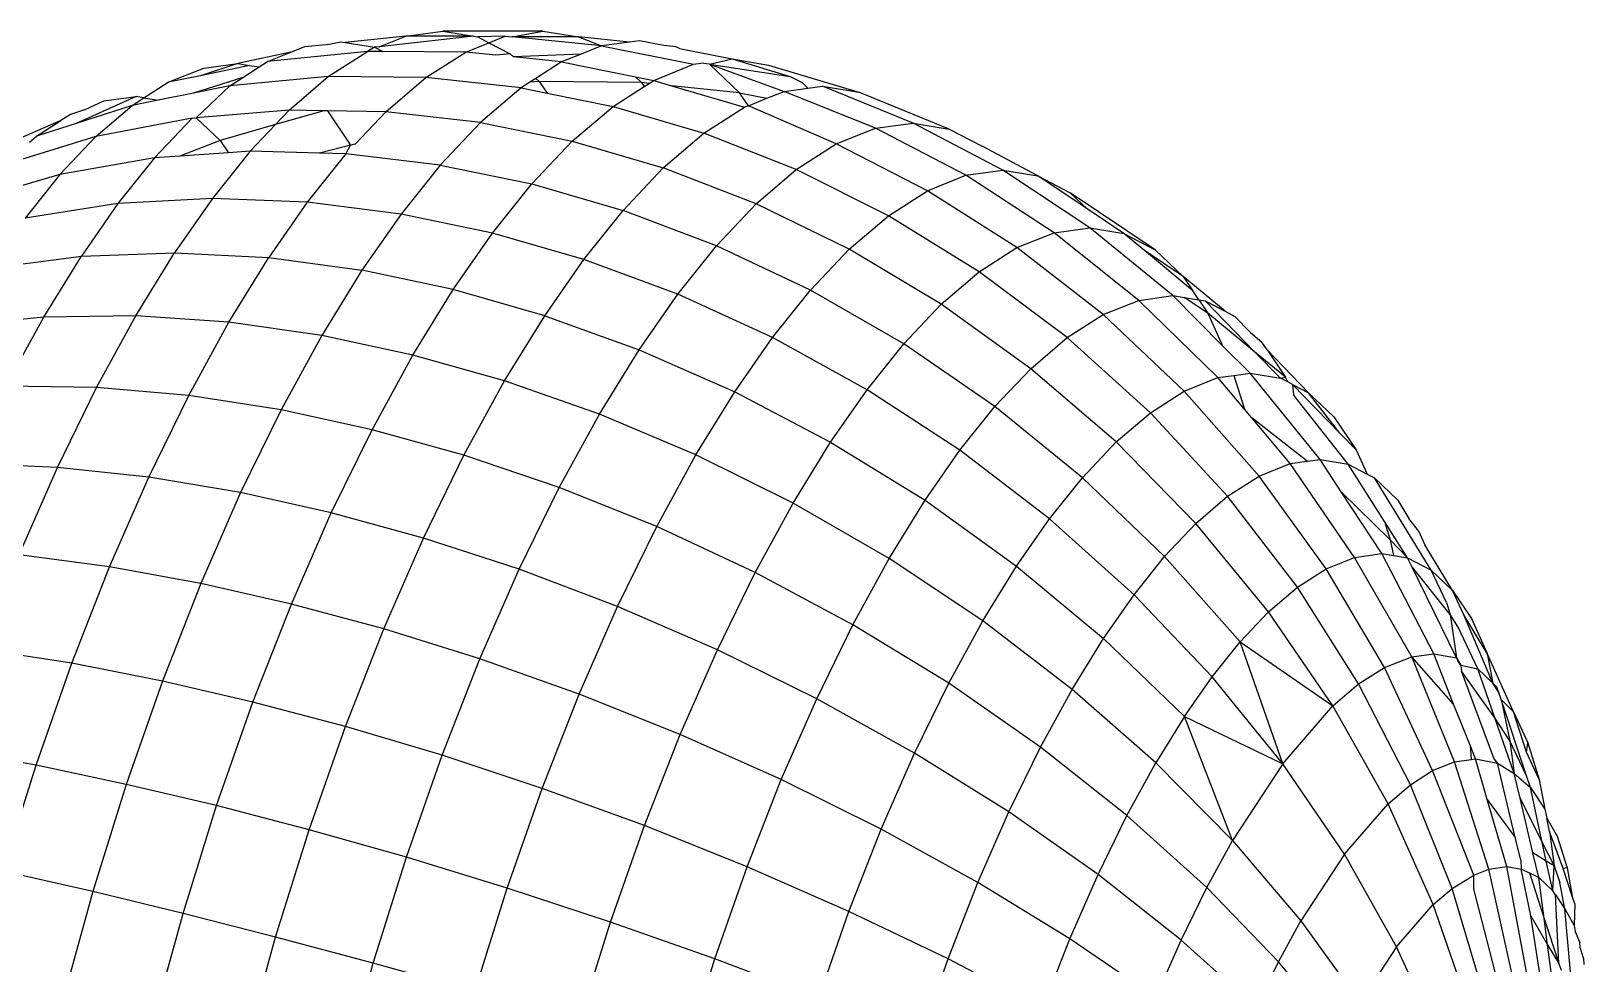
# Model space of a CAD drawing. Header units: millimetres. Extents: x 153 to 4750, y 92 to 3343.
# Drawn here: x 3986.48 to 3996.99, y 1838.22 to 1844.53 of the extents above; entities that cross this region are included whole.
import ezdxf

# ---------------------------------------------------------------- set-up
doc = ezdxf.new("R2010")
doc.units = ezdxf.units.MM

msp = doc.modelspace()

# ---------------------------------------------------------------- linework, layer by layer
for p, q in [((3989.012, 1844.496), (3988.601, 1844.454)), ((3988.832, 1844.424), (3989.012, 1844.496)), ((3989.47, 1844.496), (3988.832, 1844.424)), ((3989.012, 1844.496), (3989.262, 1844.531)), ((3989.47, 1844.496), (3989.012, 1844.496)), ((3989.94, 1844.531), (3989.262, 1844.531)), ((3989.262, 1844.531), (3989.47, 1844.496)), ((3989.47, 1844.496), (3989.499, 1844.491)), ((3989.684, 1844.496), (3989.499, 1844.491)), ((3989.499, 1844.491), (3989.575, 1844.452)), ((3989.575, 1844.452), (3989.684, 1844.496)), ((3989.684, 1844.496), (3989.732, 1844.491)), ((3989.732, 1844.491), (3989.94, 1844.531)), ((3990.336, 1844.43), (3989.732, 1844.491)), ((3990.182, 1844.491), (3989.732, 1844.491)), ((3989.94, 1844.531), (3990.182, 1844.491)), ((3990.182, 1844.491), (3990.336, 1844.43)), ((3990.527, 1844.457), (3990.182, 1844.491)), ((3988.234, 1844.388), (3987.875, 1844.312)), ((3988.752, 1844.392), (3988.077, 1844.325)), ((3988.077, 1844.325), (3988.234, 1844.388)), ((3988.234, 1844.388), (3988.329, 1844.426)), ((3988.329, 1844.426), (3988.496, 1844.443)), ((3988.487, 1844.223), (3988.752, 1844.392)), ((3988.496, 1844.443), (3988.571, 1844.459)), ((3988.571, 1844.459), (3988.601, 1844.454)), ((3988.601, 1844.454), (3988.8, 1844.421)), ((3988.8, 1844.421), (3988.752, 1844.392)), ((3988.856, 1844.392), (3988.752, 1844.392)), ((3988.832, 1844.424), (3988.8, 1844.421)), ((3988.8, 1844.421), (3988.856, 1844.392)), ((3989.418, 1844.389), (3988.856, 1844.392)), ((3989.147, 1844.216), (3989.418, 1844.389)), ((3989.418, 1844.389), (3989.575, 1844.452)), ((3989.622, 1844.368), (3989.418, 1844.389)), ((3989.575, 1844.452), (3989.718, 1844.377)), ((3989.718, 1844.377), (3989.622, 1844.368)), ((3989.718, 1844.377), (3989.741, 1844.356)), ((3990.199, 1844.375), (3989.741, 1844.356)), ((3990.199, 1844.375), (3990.067, 1844.322)), ((3990.336, 1844.43), (3990.199, 1844.375)), ((3990.527, 1844.457), (3990.336, 1844.43)), ((3990.336, 1844.43), (3990.96, 1844.306)), ((3990.595, 1844.466), (3990.527, 1844.457)), ((3990.759, 1844.433), (3990.595, 1844.466)), ((3990.84, 1844.425), (3990.759, 1844.433)), ((3990.865, 1844.412), (3990.84, 1844.425)), ((3990.865, 1844.412), (3991.221, 1844.342)), ((3987.404, 1844.184), (3987.644, 1844.28)), ((3987.875, 1844.312), (3987.622, 1844.229)), ((3987.954, 1844.299), (3987.622, 1844.229)), ((3987.644, 1844.28), (3987.875, 1844.312)), ((3987.875, 1844.312), (3987.954, 1844.299)), ((3987.909, 1844.217), (3988.02, 1844.288)), ((3987.954, 1844.299), (3988.02, 1844.288)), ((3988.02, 1844.288), (3988.077, 1844.325)), ((3990.067, 1844.322), (3989.741, 1844.356)), ((3990.067, 1844.322), (3989.893, 1844.211)), ((3990.067, 1844.322), (3990.566, 1844.222)), ((3990.69, 1844.197), (3990.96, 1844.306)), ((3990.96, 1844.306), (3991.01, 1844.313)), ((3991.067, 1844.307), (3991.01, 1844.313)), ((3991.067, 1844.307), (3991.221, 1844.342)), ((3991.067, 1844.307), (3991.615, 1844.224)), ((3991.067, 1844.307), (3991.574, 1844.123)), ((3991.272, 1844.113), (3991.067, 1844.307)), ((3991.221, 1844.342), (3991.467, 1844.301)), ((3991.221, 1844.342), (3991.615, 1844.224)), ((3991.467, 1844.301), (3992.079, 1844.118)), ((3987.24, 1844.079), (3987.404, 1844.184)), ((3987.622, 1844.229), (3987.404, 1844.184)), ((3987.909, 1844.217), (3987.575, 1844.111)), ((3987.821, 1844.161), (3987.575, 1844.111)), ((3987.594, 1843.944), (3987.821, 1844.161)), ((3988.487, 1844.223), (3987.821, 1844.161)), ((3987.821, 1844.161), (3987.909, 1844.217)), ((3988.222, 1843.995), (3988.487, 1844.223)), ((3989.147, 1844.216), (3988.487, 1844.223)), ((3988.876, 1843.984), (3989.147, 1844.216)), ((3989.792, 1844.147), (3989.147, 1844.216)), ((3989.851, 1844.185), (3989.792, 1844.147)), ((3989.893, 1844.211), (3989.851, 1844.185)), ((3989.915, 1844.19), (3989.851, 1844.185)), ((3989.893, 1844.211), (3989.915, 1844.19)), ((3990.608, 1844.183), (3989.915, 1844.19)), ((3989.915, 1844.19), (3989.968, 1844.111)), ((3990.415, 1844.021), (3990.626, 1844.156)), ((3990.566, 1844.222), (3990.608, 1844.183)), ((3990.566, 1844.222), (3990.69, 1844.197)), ((3990.608, 1844.183), (3990.626, 1844.156)), ((3990.659, 1844.177), (3990.608, 1844.183)), ((3990.626, 1844.156), (3990.659, 1844.177)), ((3990.659, 1844.177), (3990.69, 1844.197)), ((3990.69, 1844.197), (3990.811, 1844.161)), ((3991.272, 1844.113), (3990.811, 1844.161)), ((3990.811, 1844.161), (3991.305, 1844.015)), ((3991.615, 1844.224), (3991.695, 1844.182)), ((3991.695, 1844.182), (3991.734, 1844.145)), ((3991.734, 1844.145), (3991.833, 1844.158)), ((3991.833, 1844.158), (3992.079, 1844.118)), ((3992.447, 1843.908), (3991.833, 1844.158)), ((3987.186, 1844.088), (3986.781, 1843.906)), ((3986.837, 1843.998), (3986.968, 1844.058)), ((3986.968, 1844.058), (3987.186, 1844.088)), ((3987.159, 1844.027), (3987.24, 1844.079)), ((3987.336, 1844.063), (3987.159, 1844.027)), ((3987.24, 1844.079), (3987.186, 1844.088)), ((3987.24, 1844.079), (3987.336, 1844.063)), ((3987.575, 1844.111), (3987.336, 1844.063)), ((3989.792, 1844.147), (3989.517, 1843.911)), ((3989.792, 1844.147), (3989.968, 1844.111)), ((3989.968, 1844.111), (3990.415, 1844.021)), ((3991.272, 1844.113), (3991.457, 1844.076)), ((3991.331, 1844.025), (3991.272, 1844.113)), ((3991.331, 1844.025), (3991.457, 1844.076)), ((3991.457, 1844.076), (3991.574, 1844.123)), ((3991.574, 1844.123), (3991.734, 1844.145)), ((3992.191, 1843.873), (3991.574, 1844.123)), ((3992.69, 1843.868), (3992.079, 1844.118)), ((3986.742, 1843.967), (3986.676, 1843.925)), ((3986.837, 1843.998), (3986.742, 1843.967)), ((3987.159, 1844.027), (3986.781, 1843.906)), ((3986.914, 1843.817), (3987.159, 1844.027)), ((3987.565, 1843.941), (3987.594, 1843.944)), ((3988.222, 1843.995), (3987.594, 1843.944)), ((3987.594, 1843.944), (3987.755, 1843.791)), ((3988.13, 1843.898), (3988.222, 1843.995)), ((3988.457, 1843.991), (3988.13, 1843.898)), ((3988.457, 1843.991), (3988.222, 1843.995)), ((3988.483, 1843.991), (3988.457, 1843.991)), ((3988.483, 1843.991), (3988.638, 1843.759)), ((3988.876, 1843.984), (3988.483, 1843.991)), ((3988.669, 1843.765), (3988.876, 1843.984)), ((3989.517, 1843.911), (3988.876, 1843.984)), ((3990.138, 1843.785), (3990.415, 1844.021)), ((3990.415, 1844.021), (3991.03, 1843.839)), ((3991.03, 1843.839), (3991.305, 1844.015)), ((3991.331, 1844.025), (3991.305, 1844.015)), ((3991.925, 1843.767), (3991.331, 1844.025)), ((3986.676, 1843.925), (3986.103, 1843.675)), ((3986.512, 1843.82), (3986.676, 1843.925)), ((3986.781, 1843.906), (3986.512, 1843.82)), ((3987.565, 1843.941), (3986.914, 1843.817)), ((3987.311, 1843.672), (3987.565, 1843.941)), ((3988.13, 1843.898), (3987.755, 1843.791)), ((3987.959, 1843.717), (3988.13, 1843.898)), ((3989.517, 1843.911), (3989.245, 1843.624)), ((3989.517, 1843.911), (3990.138, 1843.785)), ((3990.755, 1843.604), (3991.03, 1843.839)), ((3991.655, 1843.593), (3991.03, 1843.839)), ((3991.925, 1843.767), (3992.191, 1843.873)), ((3992.191, 1843.873), (3992.447, 1843.908)), ((3992.803, 1843.555), (3992.191, 1843.873)), ((3993.054, 1843.589), (3992.447, 1843.908)), ((3992.447, 1843.908), (3992.69, 1843.868)), ((3992.69, 1843.868), (3992.913, 1843.752)), ((3986.914, 1843.817), (3986.28, 1843.622)), ((3986.466, 1843.78), (3986.512, 1843.82)), ((3986.671, 1843.56), (3986.914, 1843.817)), ((3987.755, 1843.791), (3987.482, 1843.684)), ((3987.755, 1843.791), (3987.811, 1843.707)), ((3988.638, 1843.759), (3988.428, 1843.704)), ((3988.607, 1843.699), (3988.638, 1843.759)), ((3988.669, 1843.765), (3988.638, 1843.759)), ((3989.865, 1843.496), (3990.138, 1843.785)), ((3990.138, 1843.785), (3990.755, 1843.604)), ((3991.655, 1843.593), (3991.925, 1843.767)), ((3992.544, 1843.45), (3991.925, 1843.767)), ((3993.291, 1843.55), (3992.913, 1843.752)), ((3987.311, 1843.672), (3986.671, 1843.56)), ((3987.311, 1843.672), (3987.063, 1843.363)), ((3987.482, 1843.684), (3987.311, 1843.672)), ((3987.811, 1843.707), (3987.482, 1843.684)), ((3987.959, 1843.717), (3987.703, 1843.398)), ((3987.959, 1843.717), (3987.811, 1843.707)), ((3988.428, 1843.704), (3987.959, 1843.717)), ((3988.607, 1843.699), (3988.345, 1843.372)), ((3988.607, 1843.699), (3988.428, 1843.704)), ((3989.245, 1843.624), (3988.607, 1843.699)), ((3986.671, 1843.56), (3986.052, 1843.38)), ((3986.671, 1843.56), (3986.435, 1843.265)), ((3989.245, 1843.624), (3988.98, 1843.292)), ((3989.245, 1843.624), (3989.865, 1843.496)), ((3990.483, 1843.316), (3990.755, 1843.604)), ((3991.383, 1843.361), (3990.755, 1843.604)), ((3991.383, 1843.361), (3991.655, 1843.593)), ((3992.279, 1843.281), (3991.655, 1843.593)), ((3992.544, 1843.45), (3992.803, 1843.555)), ((3992.803, 1843.555), (3993.054, 1843.589)), ((3993.401, 1843.166), (3992.803, 1843.555)), ((3993.643, 1843.199), (3993.054, 1843.589)), ((3993.054, 1843.589), (3993.291, 1843.55)), ((3993.291, 1843.55), (3993.51, 1843.436)), ((3993.624, 1843.327), (3993.291, 1843.55)), ((3989.599, 1843.163), (3989.865, 1843.496)), ((3989.865, 1843.496), (3990.483, 1843.316)), ((3992.279, 1843.281), (3992.544, 1843.45)), ((3993.149, 1843.065), (3992.544, 1843.45)), ((3994.084, 1843.051), (3993.51, 1843.436)), ((3993.51, 1843.436), (3993.624, 1843.327)), ((3987.063, 1843.363), (3986.435, 1843.265)), ((3987.063, 1843.363), (3986.816, 1843.008)), ((3987.703, 1843.398), (3987.063, 1843.363)), ((3987.703, 1843.398), (3987.447, 1843.03)), ((3988.345, 1843.372), (3987.703, 1843.398)), ((3988.345, 1843.372), (3988.084, 1842.997)), ((3988.98, 1843.292), (3988.345, 1843.372)), ((3990.218, 1842.985), (3990.483, 1843.316)), ((3991.115, 1843.077), (3990.483, 1843.316)), ((3991.115, 1843.077), (3991.383, 1843.361)), ((3992.013, 1843.054), (3991.383, 1843.361)), ((3993.872, 1843.161), (3993.624, 1843.327)), ((3988.98, 1843.292), (3988.715, 1842.912)), ((3989.599, 1843.163), (3988.98, 1843.292)), ((3992.013, 1843.054), (3992.279, 1843.281)), ((3992.893, 1842.901), (3992.279, 1843.281)), ((3989.333, 1842.781), (3989.599, 1843.163)), ((3990.218, 1842.985), (3989.599, 1843.163)), ((3993.149, 1843.065), (3993.401, 1843.166)), ((3993.401, 1843.166), (3993.643, 1843.199)), ((3993.973, 1842.708), (3993.401, 1843.166)), ((3993.643, 1843.199), (3993.872, 1843.161)), ((3994.204, 1842.74), (3993.643, 1843.199)), ((3993.872, 1843.161), (3994.084, 1843.051)), ((3994.012, 1843.045), (3993.872, 1843.161)), ((3986.198, 1842.926), (3986.816, 1843.008)), ((3986.562, 1842.595), (3986.816, 1843.008)), ((3986.816, 1843.008), (3987.447, 1843.03)), ((3987.185, 1842.604), (3987.447, 1843.03)), ((3987.447, 1843.03), (3988.084, 1842.997)), ((3987.815, 1842.56), (3988.084, 1842.997)), ((3988.084, 1842.997), (3988.715, 1842.912)), ((3990.853, 1842.75), (3991.115, 1843.077)), ((3991.751, 1842.776), (3991.115, 1843.077)), ((3991.751, 1842.776), (3992.013, 1843.054)), ((3992.637, 1842.681), (3992.013, 1843.054)), ((3992.893, 1842.901), (3993.149, 1843.065)), ((3993.733, 1842.612), (3993.149, 1843.065)), ((3994.274, 1842.87), (3994.012, 1843.045)), ((3994.339, 1842.773), (3994.012, 1843.045)), ((3994.084, 1843.051), (3994.274, 1842.87)), ((3988.715, 1842.912), (3988.443, 1842.47)), ((3989.333, 1842.781), (3988.715, 1842.912)), ((3989.953, 1842.604), (3990.218, 1842.985)), ((3990.853, 1842.75), (3990.218, 1842.985)), ((3992.637, 1842.681), (3992.893, 1842.901)), ((3993.488, 1842.456), (3992.893, 1842.901)), ((3994.274, 1842.87), (3994.339, 1842.773)), ((3994.558, 1842.634), (3994.274, 1842.87)), ((3989.06, 1842.337), (3989.333, 1842.781)), ((3989.953, 1842.604), (3989.333, 1842.781)), ((3990.591, 1842.374), (3990.853, 1842.75)), ((3991.495, 1842.456), (3990.853, 1842.75)), ((3991.495, 1842.456), (3991.751, 1842.776)), ((3992.383, 1842.413), (3991.751, 1842.776)), ((3992.383, 1842.413), (3992.637, 1842.681)), ((3993.243, 1842.245), (3992.637, 1842.681)), ((3993.733, 1842.612), (3993.973, 1842.708)), ((3993.973, 1842.708), (3994.204, 1842.74)), ((3994.508, 1842.185), (3993.973, 1842.708)), ((3994.541, 1842.401), (3994.204, 1842.74)), ((3994.204, 1842.74), (3994.28, 1842.728)), ((3994.441, 1842.621), (3994.28, 1842.728)), ((3994.28, 1842.728), (3994.381, 1842.711)), ((3994.381, 1842.711), (3994.339, 1842.773)), ((3994.381, 1842.711), (3994.441, 1842.621)), ((3994.381, 1842.711), (3994.423, 1842.704)), ((3994.758, 1842.36), (3994.423, 1842.704)), ((3994.423, 1842.704), (3994.558, 1842.634)), ((3986.562, 1842.595), (3985.956, 1842.531)), ((3986.305, 1842.126), (3986.562, 1842.595)), ((3987.185, 1842.604), (3986.562, 1842.595)), ((3986.919, 1842.118), (3987.185, 1842.604)), ((3987.815, 1842.56), (3987.185, 1842.604)), ((3989.681, 1842.162), (3989.953, 1842.604)), ((3989.953, 1842.604), (3990.591, 1842.374)), ((3993.488, 1842.456), (3993.733, 1842.612)), ((3994.282, 1842.094), (3993.733, 1842.612)), ((3994.441, 1842.621), (3994.541, 1842.401)), ((3994.758, 1842.36), (3994.441, 1842.621)), ((3994.558, 1842.634), (3994.625, 1842.599)), ((3994.729, 1842.491), (3994.625, 1842.599)), ((3987.544, 1842.064), (3987.815, 1842.56)), ((3988.443, 1842.47), (3987.815, 1842.56)), ((3994.729, 1842.491), (3994.807, 1842.425)), ((3988.443, 1842.47), (3988.168, 1841.967)), ((3989.06, 1842.337), (3988.443, 1842.47)), ((3990.323, 1841.937), (3990.591, 1842.374)), ((3990.591, 1842.374), (3991.239, 1842.089)), ((3991.239, 1842.089), (3991.495, 1842.456)), ((3992.135, 1842.103), (3991.495, 1842.456)), ((3992.135, 1842.103), (3992.383, 1842.413)), ((3993, 1841.989), (3992.383, 1842.413)), ((3993.243, 1842.245), (3993.488, 1842.456)), ((3994.052, 1841.947), (3993.488, 1842.456)), ((3994.727, 1842.215), (3994.541, 1842.401)), ((3994.842, 1842.373), (3994.807, 1842.425)), ((3994.842, 1842.373), (3994.967, 1842.188)), ((3995.123, 1842.082), (3994.842, 1842.373)), ((3988.784, 1841.832), (3989.06, 1842.337)), ((3989.681, 1842.162), (3989.06, 1842.337)), ((3994.933, 1842.181), (3994.758, 1842.36)), ((3994.967, 1842.188), (3994.758, 1842.36)), ((3989.406, 1841.659), (3989.681, 1842.162)), ((3990.323, 1841.937), (3989.681, 1842.162)), ((3993, 1841.989), (3993.243, 1842.245)), ((3993.821, 1841.749), (3993.243, 1842.245)), ((3994.282, 1842.094), (3994.508, 1842.185)), ((3994.508, 1842.185), (3994.617, 1842.2)), ((3994.689, 1841.971), (3994.508, 1842.185)), ((3994.617, 1842.2), (3994.727, 1842.215)), ((3994.617, 1842.2), (3994.689, 1841.971)), ((3994.727, 1842.215), (3994.933, 1842.181)), ((3995.201, 1841.63), (3994.727, 1842.215)), ((3994.933, 1842.181), (3994.967, 1842.188)), ((3994.982, 1842.156), (3994.933, 1842.181)), ((3994.982, 1842.156), (3994.967, 1842.188)), ((3986.919, 1842.118), (3986.305, 1842.126)), ((3986.655, 1841.577), (3986.919, 1842.118)), ((3987.544, 1842.064), (3986.919, 1842.118)), ((3987.273, 1841.51), (3987.544, 1842.064)), ((3988.168, 1841.967), (3987.544, 1842.064)), ((3990.976, 1841.662), (3991.239, 1842.089)), ((3991.239, 1842.089), (3991.888, 1841.748)), ((3991.888, 1841.748), (3992.135, 1842.103)), ((3992.763, 1841.693), (3992.135, 1842.103)), ((3994.052, 1841.947), (3994.282, 1842.094)), ((3994.789, 1841.518), (3994.282, 1842.094)), ((3995.015, 1842.138), (3994.982, 1842.156)), ((3995.015, 1842.138), (3995.021, 1842.069)), ((3995.015, 1842.138), (3995.123, 1842.082)), ((3995.334, 1841.809), (3995.015, 1842.138)), ((3995.392, 1841.598), (3995.021, 1842.069)), ((3995.123, 1842.082), (3995.295, 1841.919)), ((3995.334, 1841.809), (3995.123, 1842.082)), ((3988.168, 1841.967), (3987.894, 1841.406)), ((3988.784, 1841.832), (3988.168, 1841.967)), ((3992.763, 1841.693), (3993, 1841.989)), ((3993.592, 1841.507), (3993, 1841.989)), ((3993.821, 1841.749), (3994.052, 1841.947)), ((3994.575, 1841.382), (3994.052, 1841.947)), ((3994.738, 1841.912), (3994.689, 1841.971)), ((3990.051, 1841.441), (3990.323, 1841.937)), ((3990.976, 1841.662), (3990.323, 1841.937)), ((3995.113, 1841.618), (3994.738, 1841.912)), ((3994.998, 1841.603), (3994.738, 1841.912)), ((3995.295, 1841.919), (3995.445, 1841.695)), ((3988.508, 1841.269), (3988.784, 1841.832)), ((3989.406, 1841.659), (3988.784, 1841.832)), ((3991.634, 1841.335), (3991.888, 1841.748)), ((3991.888, 1841.748), (3992.527, 1841.354)), ((3993.592, 1841.507), (3993.821, 1841.749)), ((3994.36, 1841.198), (3993.821, 1841.749)), ((3995.445, 1841.695), (3995.334, 1841.809)), ((3989.132, 1841.098), (3989.406, 1841.659)), ((3990.051, 1841.441), (3989.406, 1841.659)), ((3990.711, 1841.177), (3990.976, 1841.662)), ((3991.634, 1841.335), (3990.976, 1841.662)), ((3992.527, 1841.354), (3992.763, 1841.693)), ((3993.369, 1841.229), (3992.763, 1841.693)), ((3995.113, 1841.618), (3995.201, 1841.63)), ((3995.201, 1841.63), (3995.392, 1841.598)), ((3995.344, 1841.411), (3995.201, 1841.63)), ((3995.445, 1841.695), (3995.519, 1841.532)), ((3986.655, 1841.577), (3986.049, 1841.602)), ((3986.395, 1840.984), (3986.655, 1841.577)), ((3987.273, 1841.51), (3986.655, 1841.577)), ((3994.789, 1841.518), (3994.998, 1841.603)), ((3994.998, 1841.603), (3995.113, 1841.618)), ((3995.433, 1840.968), (3994.998, 1841.603)), ((3995.637, 1841.21), (3995.392, 1841.598)), ((3995.392, 1841.598), (3995.519, 1841.532)), ((3995.519, 1841.532), (3995.569, 1841.506)), ((3987.007, 1840.903), (3987.273, 1841.51)), ((3987.894, 1841.406), (3987.273, 1841.51)), ((3989.78, 1840.887), (3990.051, 1841.441)), ((3990.711, 1841.177), (3990.051, 1841.441)), ((3993.369, 1841.229), (3993.592, 1841.507)), ((3994.148, 1840.974), (3993.592, 1841.507)), ((3994.575, 1841.382), (3994.789, 1841.518)), ((3995.242, 1840.891), (3994.789, 1841.518)), ((3995.953, 1840.88), (3995.569, 1841.506)), ((3995.569, 1841.506), (3995.728, 1841.355)), ((3987.894, 1841.406), (3987.624, 1840.791)), ((3988.508, 1841.269), (3987.894, 1841.406)), ((3991.377, 1840.866), (3991.634, 1841.335)), ((3992.284, 1840.96), (3991.634, 1841.335)), ((3992.284, 1840.96), (3992.527, 1841.354)), ((3992.527, 1841.354), (3993.146, 1840.909)), ((3994.36, 1841.198), (3994.575, 1841.382)), ((3995.047, 1840.767), (3994.575, 1841.382)), ((3995.676, 1841.086), (3995.344, 1841.411)), ((3995.618, 1840.993), (3995.344, 1841.411)), ((3995.728, 1841.355), (3995.802, 1841.232)), ((3988.238, 1840.652), (3988.508, 1841.269)), ((3989.132, 1841.098), (3988.508, 1841.269)), ((3993.146, 1840.909), (3993.369, 1841.229)), ((3993.942, 1840.715), (3993.369, 1841.229)), ((3995.637, 1841.21), (3995.676, 1841.086)), ((3995.792, 1840.964), (3995.637, 1841.21)), ((3995.867, 1841.147), (3995.802, 1841.232)), ((3990.446, 1840.635), (3990.711, 1841.177)), ((3991.377, 1840.866), (3990.711, 1841.177)), ((3994.148, 1840.974), (3994.36, 1841.198)), ((3994.852, 1840.599), (3994.36, 1841.198)), ((3995.867, 1841.147), (3995.91, 1841.053)), ((3988.863, 1840.484), (3989.132, 1841.098)), ((3989.78, 1840.887), (3989.132, 1841.098)), ((3995.792, 1840.964), (3995.676, 1841.086)), ((3995.676, 1841.086), (3995.698, 1840.98)), ((3996.098, 1840.743), (3995.91, 1841.053)), ((3987.007, 1840.903), (3986.395, 1840.984)), ((3986.751, 1840.251), (3987.007, 1840.903)), ((3987.624, 1840.791), (3987.007, 1840.903)), ((3992.039, 1840.511), (3992.284, 1840.96)), ((3992.918, 1840.537), (3992.284, 1840.96)), ((3992.918, 1840.537), (3993.146, 1840.909)), ((3993.146, 1840.909), (3993.735, 1840.419)), ((3993.942, 1840.715), (3994.148, 1840.974)), ((3994.659, 1840.395), (3994.148, 1840.974)), ((3995.242, 1840.891), (3995.433, 1840.968)), ((3995.433, 1840.968), (3995.618, 1840.993)), ((3995.823, 1840.294), (3995.433, 1840.968)), ((3995.97, 1840.314), (3995.618, 1840.993)), ((3995.618, 1840.993), (3995.698, 1840.98)), ((3995.698, 1840.98), (3995.792, 1840.964)), ((3995.792, 1840.964), (3995.953, 1840.88)), ((3995.821, 1840.905), (3995.792, 1840.964)), ((3996.081, 1840.582), (3995.821, 1840.905)), ((3996.125, 1840.288), (3995.821, 1840.905)), ((3987.624, 1840.791), (3987.365, 1840.13)), ((3988.238, 1840.652), (3987.624, 1840.791)), ((3989.514, 1840.281), (3989.78, 1840.887)), ((3990.446, 1840.635), (3989.78, 1840.887)), ((3991.121, 1840.342), (3991.377, 1840.866)), ((3992.039, 1840.511), (3991.377, 1840.866)), ((3995.047, 1840.767), (3995.242, 1840.891)), ((3995.636, 1840.223), (3995.242, 1840.891)), ((3995.953, 1840.88), (3996.098, 1840.743)), ((3996.056, 1840.663), (3995.953, 1840.88)), ((3993.735, 1840.419), (3993.942, 1840.715)), ((3994.471, 1840.16), (3993.942, 1840.715)), ((3994.852, 1840.599), (3995.047, 1840.767)), ((3995.462, 1840.112), (3995.047, 1840.767)), ((3996.098, 1840.743), (3996.225, 1840.553)), ((3996.173, 1840.579), (3996.098, 1840.743)), ((3987.977, 1839.988), (3988.238, 1840.652)), ((3988.863, 1840.484), (3988.238, 1840.652)), ((3990.186, 1840.042), (3990.446, 1840.635)), ((3991.121, 1840.342), (3990.446, 1840.635)), ((3994.852, 1840.599), (3994.659, 1840.395)), ((3995.288, 1839.963), (3994.852, 1840.599)), ((3996.056, 1840.663), (3996.081, 1840.582)), ((3996.135, 1840.495), (3996.081, 1840.582)), ((3996.081, 1840.582), (3996.125, 1840.288)), ((3988.603, 1839.823), (3988.863, 1840.484)), ((3989.514, 1840.281), (3988.863, 1840.484)), ((3991.794, 1840.011), (3992.039, 1840.511)), ((3992.687, 1840.115), (3992.039, 1840.511)), ((3992.687, 1840.115), (3992.918, 1840.537)), ((3993.523, 1840.074), (3992.918, 1840.537)), ((3996.269, 1840.213), (3996.135, 1840.495)), ((3996.332, 1840.317), (3996.173, 1840.579)), ((3996.371, 1840.116), (3996.173, 1840.579)), ((3996.225, 1840.553), (3996.332, 1840.317)), ((3993.523, 1840.074), (3993.735, 1840.419)), ((3993.735, 1840.419), (3994.283, 1839.89)), ((3994.471, 1840.16), (3994.659, 1840.395)), ((3994.948, 1839.571), (3994.659, 1840.395)), ((3994.659, 1840.395), (3995.288, 1839.963)), ((3986.751, 1840.251), (3986.144, 1840.345)), ((3989.258, 1839.628), (3989.514, 1840.281)), ((3990.186, 1840.042), (3989.514, 1840.281)), ((3990.87, 1839.769), (3991.121, 1840.342)), ((3991.794, 1840.011), (3991.121, 1840.342)), ((3995.636, 1840.223), (3995.823, 1840.294)), ((3995.823, 1840.294), (3995.97, 1840.314)), ((3996.105, 1839.974), (3995.823, 1840.294)), ((3996.111, 1839.584), (3995.823, 1840.294)), ((3995.97, 1840.314), (3996.125, 1840.288)), ((3996.105, 1839.974), (3995.97, 1840.314)), ((3996.125, 1840.288), (3996.154, 1840.238)), ((3996.125, 1840.288), (3996.136, 1840.259)), ((3996.332, 1840.317), (3996.371, 1840.116)), ((3996.511, 1839.922), (3996.332, 1840.317)), ((3986.509, 1839.56), (3986.751, 1840.251)), ((3987.365, 1840.13), (3986.751, 1840.251)), ((3994.283, 1839.89), (3994.471, 1840.16)), ((3994.948, 1839.571), (3994.471, 1840.16)), ((3995.462, 1840.112), (3995.636, 1840.223)), ((3995.963, 1839.524), (3995.636, 1840.223)), ((3996.154, 1840.238), (3996.136, 1840.259)), ((3996.154, 1840.238), (3996.159, 1840.197)), ((3996.154, 1840.238), (3996.269, 1840.213)), ((3996.384, 1839.882), (3996.159, 1840.197)), ((3996.378, 1839.609), (3996.159, 1840.197)), ((3996.384, 1839.882), (3996.269, 1840.213)), ((3996.269, 1840.213), (3996.371, 1840.116)), ((3987.365, 1840.13), (3987.12, 1839.431)), ((3987.977, 1839.988), (3987.365, 1840.13)), ((3992.456, 1839.643), (3992.687, 1840.115)), ((3993.309, 1839.682), (3992.687, 1840.115)), ((3993.309, 1839.682), (3993.523, 1840.074)), ((3994.09, 1839.576), (3993.523, 1840.074)), ((3995.288, 1839.963), (3995.462, 1840.112)), ((3995.812, 1839.428), (3995.462, 1840.112)), ((3996.411, 1840.052), (3996.371, 1840.116)), ((3996.371, 1840.116), (3996.398, 1840.09)), ((3996.411, 1840.052), (3996.398, 1840.09)), ((3987.731, 1839.287), (3987.977, 1839.988)), ((3988.603, 1839.823), (3987.977, 1839.988)), ((3989.936, 1839.404), (3990.186, 1840.042)), ((3990.87, 1839.769), (3990.186, 1840.042)), ((3991.554, 1839.463), (3991.794, 1840.011)), ((3992.456, 1839.643), (3991.794, 1840.011)), ((3994.948, 1839.571), (3995.288, 1839.963)), ((3995.661, 1839.299), (3995.288, 1839.963)), ((3996.216, 1839.696), (3996.105, 1839.974)), ((3996.426, 1840.006), (3996.411, 1840.052)), ((3996.426, 1840.006), (3996.486, 1839.725)), ((3996.426, 1840.006), (3996.511, 1839.922)), ((3996.599, 1839.488), (3996.426, 1840.006)), ((3994.283, 1839.89), (3994.09, 1839.576)), ((3994.608, 1839.05), (3994.283, 1839.89)), ((3994.283, 1839.89), (3994.948, 1839.571)), ((3996.515, 1839.505), (3996.384, 1839.882)), ((3996.486, 1839.725), (3996.384, 1839.882)), ((3996.511, 1839.922), (3996.607, 1839.711)), ((3996.599, 1839.649), (3996.511, 1839.922)), ((3988.358, 1839.124), (3988.603, 1839.823)), ((3989.258, 1839.628), (3988.603, 1839.823)), ((3990.627, 1839.152), (3990.87, 1839.769)), ((3991.554, 1839.463), (3990.87, 1839.769)), ((3986.509, 1839.56), (3985.908, 1839.671)), ((3992.23, 1839.127), (3992.456, 1839.643)), ((3993.095, 1839.245), (3992.456, 1839.643)), ((3993.095, 1839.245), (3993.309, 1839.682)), ((3993.894, 1839.219), (3993.309, 1839.682)), ((3996.216, 1839.696), (3996.223, 1839.599)), ((3996.253, 1839.603), (3996.216, 1839.696)), ((3996.486, 1839.725), (3996.515, 1839.505)), ((3996.599, 1839.488), (3996.486, 1839.725)), ((3996.599, 1839.649), (3996.607, 1839.711)), ((3996.685, 1839.463), (3996.599, 1839.649)), ((3996.607, 1839.711), (3996.685, 1839.463)), ((3986.285, 1838.843), (3986.509, 1839.56)), ((3987.12, 1839.431), (3986.509, 1839.56)), ((3989.016, 1838.938), (3989.258, 1839.628)), ((3989.936, 1839.404), (3989.258, 1839.628)), ((3993.894, 1839.219), (3994.09, 1839.576)), ((3994.09, 1839.576), (3994.608, 1839.05)), ((3994.948, 1839.571), (3994.608, 1839.05)), ((3995.366, 1838.958), (3994.948, 1839.571)), ((3995.963, 1839.524), (3996.111, 1839.584)), ((3996.111, 1839.584), (3996.223, 1839.599)), ((3996.344, 1838.857), (3996.111, 1839.584)), ((3996.223, 1839.599), (3996.253, 1839.603)), ((3996.253, 1839.603), (3996.401, 1839.574)), ((3996.333, 1839.328), (3996.253, 1839.603)), ((3996.401, 1839.574), (3996.378, 1839.609)), ((3996.401, 1839.574), (3996.515, 1839.505)), ((3996.521, 1839.071), (3996.401, 1839.574)), ((3987.12, 1839.431), (3986.893, 1838.705)), ((3987.731, 1839.287), (3987.12, 1839.431)), ((3991.323, 1838.873), (3991.554, 1839.463)), ((3992.23, 1839.127), (3991.554, 1839.463)), ((3995.661, 1839.299), (3995.812, 1839.428)), ((3995.812, 1839.428), (3995.963, 1839.524)), ((3996.094, 1838.726), (3995.812, 1839.428)), ((3996.242, 1838.816), (3995.963, 1839.524)), ((3996.515, 1839.505), (3996.625, 1839.409)), ((3996.555, 1839.337), (3996.515, 1839.505)), ((3996.625, 1839.409), (3996.599, 1839.488)), ((3996.685, 1839.463), (3996.723, 1839.263)), ((3989.699, 1838.729), (3989.936, 1839.404)), ((3990.627, 1839.152), (3989.936, 1839.404)), ((3996.333, 1839.328), (3996.521, 1839.071)), ((3996.464, 1838.874), (3996.333, 1839.328)), ((3996.555, 1839.337), (3996.705, 1839.037)), ((3996.642, 1838.968), (3996.555, 1839.337)), ((3996.705, 1839.037), (3996.625, 1839.409)), ((3996.625, 1839.409), (3996.723, 1839.263)), ((3987.504, 1838.557), (3987.731, 1839.287)), ((3988.358, 1839.124), (3987.731, 1839.287)), ((3992.885, 1838.766), (3993.095, 1839.245)), ((3993.699, 1838.82), (3993.095, 1839.245)), ((3993.699, 1838.82), (3993.894, 1839.219)), ((3994.434, 1838.732), (3993.894, 1839.219)), ((3995.366, 1838.958), (3995.661, 1839.299)), ((3995.967, 1838.618), (3995.661, 1839.299)), ((3996.723, 1839.263), (3996.735, 1839.201)), ((3988.131, 1838.397), (3988.358, 1839.124)), ((3989.016, 1838.938), (3988.358, 1839.124)), ((3990.398, 1838.499), (3990.627, 1839.152)), ((3991.323, 1838.873), (3990.627, 1839.152)), ((3992.012, 1838.571), (3992.23, 1839.127)), ((3992.885, 1838.766), (3992.23, 1839.127)), ((3996.735, 1839.201), (3996.806, 1839.08)), ((3996.754, 1839.111), (3996.735, 1839.201)), ((3996.754, 1839.111), (3996.785, 1838.879)), ((3996.847, 1838.862), (3996.754, 1839.111)), ((3994.434, 1838.732), (3994.608, 1839.05)), ((3994.608, 1839.05), (3995.071, 1838.506)), ((3996.56, 1838.919), (3996.521, 1839.071)), ((3996.705, 1839.037), (3996.785, 1838.879)), ((3996.732, 1838.911), (3996.705, 1839.037)), ((3996.806, 1839.08), (3996.874, 1838.865)), ((3988.792, 1838.22), (3989.016, 1838.938)), ((3989.699, 1838.729), (3989.016, 1838.938)), ((3995.366, 1838.958), (3995.071, 1838.506)), ((3995.719, 1838.332), (3995.366, 1838.958)), ((3996.56, 1838.919), (3996.562, 1838.857)), ((3996.732, 1838.911), (3996.642, 1838.968)), ((3996.682, 1838.8), (3996.642, 1838.968)), ((3996.785, 1838.879), (3996.732, 1838.911)), ((3996.776, 1838.711), (3996.732, 1838.911)), ((3986.893, 1838.705), (3986.285, 1838.843)), ((3991.104, 1838.25), (3991.323, 1838.873)), ((3992.012, 1838.571), (3991.323, 1838.873)), ((3993.508, 1838.384), (3993.699, 1838.82)), ((3994.26, 1838.377), (3993.699, 1838.82)), ((3996.094, 1838.726), (3996.242, 1838.816)), ((3996.242, 1838.816), (3996.344, 1838.857)), ((3996.242, 1838.721), (3996.242, 1838.816)), ((3996.344, 1838.857), (3996.464, 1838.874)), ((3996.506, 1838.123), (3996.344, 1838.857)), ((3996.602, 1838.137), (3996.464, 1838.874)), ((3996.464, 1838.874), (3996.562, 1838.857)), ((3996.627, 1838.54), (3996.562, 1838.857)), ((3996.562, 1838.857), (3996.618, 1838.833)), ((3996.618, 1838.833), (3996.718, 1838.522)), ((3996.618, 1838.833), (3996.682, 1838.8)), ((3996.682, 1838.8), (3996.776, 1838.711)), ((3996.718, 1838.522), (3996.682, 1838.8)), ((3996.776, 1838.711), (3996.785, 1838.879)), ((3996.785, 1838.879), (3996.823, 1838.766)), ((3996.874, 1838.865), (3996.847, 1838.862)), ((3996.908, 1838.673), (3996.847, 1838.862)), ((3996.874, 1838.865), (3996.908, 1838.673)), ((3986.893, 1838.705), (3986.689, 1837.962)), ((3987.504, 1838.557), (3986.893, 1838.705)), ((3989.48, 1838.028), (3989.699, 1838.729)), ((3990.398, 1838.499), (3989.699, 1838.729)), ((3992.683, 1838.25), (3992.885, 1838.766)), ((3993.508, 1838.384), (3992.885, 1838.766)), ((3994.26, 1838.377), (3994.434, 1838.732)), ((3994.92, 1838.23), (3994.434, 1838.732)), ((3995.967, 1838.618), (3996.094, 1838.726)), ((3996.305, 1838.019), (3996.094, 1838.726)), ((3996.407, 1838.083), (3996.242, 1838.721)), ((3996.794, 1838.684), (3996.776, 1838.711)), ((3996.858, 1838.588), (3996.823, 1838.766)), ((3995.719, 1838.332), (3995.967, 1838.618)), ((3996.204, 1837.932), (3995.967, 1838.618)), ((3996.794, 1838.684), (3996.858, 1838.588)), ((3996.816, 1838.218), (3996.794, 1838.684)), ((3996.858, 1838.588), (3996.92, 1838.476)), ((3996.918, 1837.908), (3996.858, 1838.588)), ((3996.925, 1838.622), (3996.908, 1838.673)), ((3996.925, 1838.622), (3996.92, 1838.476)), ((3987.298, 1837.811), (3987.504, 1838.557)), ((3988.131, 1838.397), (3987.504, 1838.557)), ((3990.187, 1837.821), (3990.398, 1838.499)), ((3991.104, 1838.25), (3990.398, 1838.499)), ((3991.806, 1837.984), (3992.012, 1838.571)), ((3992.683, 1838.25), (3992.012, 1838.571)), ((3994.92, 1838.23), (3995.071, 1838.506)), ((3995.071, 1838.506), (3995.471, 1837.953)), ((3996.627, 1838.54), (3996.741, 1838.345)), ((3996.693, 1838.122), (3996.627, 1838.54)), ((3996.718, 1838.522), (3996.816, 1838.218)), ((3996.741, 1838.345), (3996.718, 1838.522)), ((3987.927, 1837.654), (3988.131, 1838.397)), ((3988.792, 1838.22), (3988.131, 1838.397)), ((3993.324, 1837.915), (3993.508, 1838.384)), ((3994.09, 1837.988), (3993.508, 1838.384)), ((3994.09, 1837.988), (3994.26, 1838.377)), ((3994.769, 1837.922), (3994.26, 1838.377)), ((3996.92, 1838.476), (3996.928, 1838.434)), ((3996.928, 1838.434), (3996.96, 1838.358)), ((3995.719, 1838.332), (3995.471, 1837.953)), ((3996.005, 1837.703), (3995.719, 1838.332)), ((3996.741, 1838.345), (3996.816, 1838.218)), ((3996.776, 1838.078), (3996.741, 1838.345)), ((3996.962, 1838.327), (3996.96, 1838.358)), ((3996.985, 1838.254), (3996.962, 1838.327)), ((3988.59, 1837.487), (3988.792, 1838.22)), ((3989.48, 1838.028), (3988.792, 1838.22)), ((3990.902, 1837.602), (3991.104, 1838.25)), ((3991.806, 1837.984), (3991.104, 1838.25)), ((3992.491, 1837.706), (3992.683, 1838.25)), ((3993.324, 1837.915), (3992.683, 1838.25)), ((3994.769, 1837.922), (3994.92, 1838.23)), ((3995.345, 1837.721), (3994.92, 1838.23)), ((3996.816, 1838.218), (3996.834, 1838.173)), ((3996.985, 1838.254), (3996.987, 1838.212))]:
    msp.add_line(p, q)

doc.saveas('drawing.dxf')
